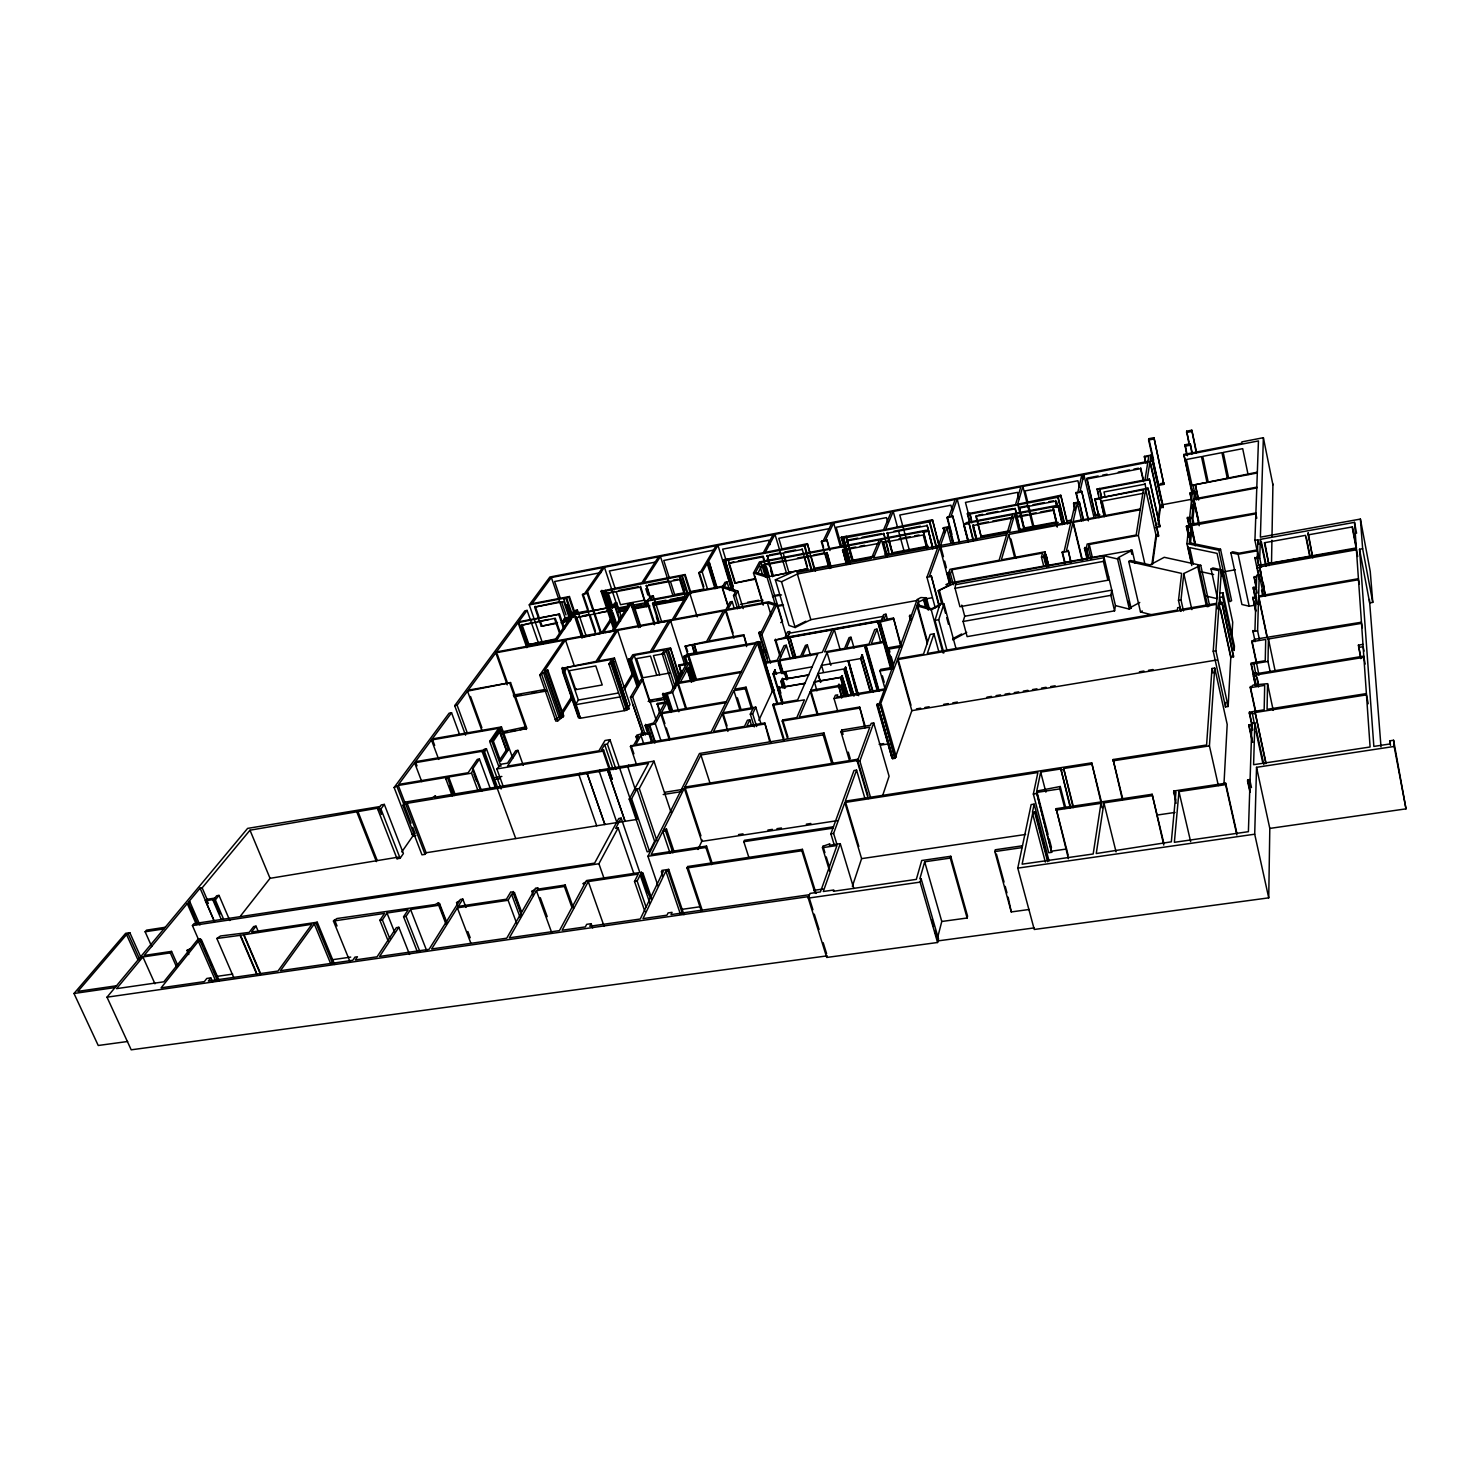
<?xml version="1.0" encoding="UTF-8"?>
<svg xmlns="http://www.w3.org/2000/svg" width="1480" height="1480" viewBox="0 0 1480 1480"><rect width="100%" height="100%" fill="white"/><g stroke="black" fill="none" stroke-linecap="round" stroke-linejoin="round"><path stroke-width="1.5" d="M1049.061 861.064L1034.15 804.14L1031.135 804.602L1017.778 868.131L1034.261 929.477L1268.73 897.861L1269.803 828.412L1256.539 767.325L1394.16 746.457L1393.605 740.259L1389.702 740.851L1389.961 743.959L1373.847 746.42L1359.528 549.246L1362.636 548.692L1360.398 519.073L1260.387 537.166L1263.365 437.71L1241.905 441.873L1241.812 443.26L1183.833 454.471L1191.955 493.08M1271.505 563.658L1271.93 540.219M1272.005 536.37L1272.93 484.034M1255.521 712.12L1250.267 687.682L1253.153 685.018L1267.564 683.668L1267.065 709.346L1366.392 693.584M1270.303 672.383L1267.99 661.43L1268.434 638.971L1361.526 623.357L1362.359 627.724M1268.73 897.861L1254.707 834.202L1256.539 767.325M1176.101 803.307L1173.696 791.023L1225.68 783.216L1225.607 784.64L1178.968 791.634L1174.38 842.305L1248.399 831.686L1251.914 723.313L1254.836 722.851L1253.597 764.698L1370.092 746.993L1354.514 522.348L1260.331 539.368L1259.758 558.274L1261.571 567.025M1265.918 763.736L1255.151 712.528L1366.484 694.86L1368.205 703.721M1267.99 661.43L1251.081 664.206L1255.762 686.073M1259.461 639.712L1257.593 630.832L1258.592 597.051L1358.492 579.735L1359.343 584.138M1267.62 638.824L1258.629 596.015L1259.258 574.795L1256.724 575.258L1254.947 630.166L1252.764 631.646L1257.593 630.832M1265.456 596.366L1259.498 566.951L1356.42 549.783M1251.71 724.331L1249.361 713.434L1255.114 713.545M1253.449 676.323L1253.542 673.215L1256.335 672.752L1256.243 675.861L1253.449 676.323L1255.336 685.148M1258.629 565.286L1257.26 558.719L1257.87 539.812L1254.929 540.33L1257.26 551.541M1250.008 792.318L1247.603 781.348L1247.64 779.904L1250.101 779.535M1255.725 611.554L1252.876 598.031L1256.039 596.459M1255.077 598.049L1253.264 587.412L1256.335 586.857M1254.929 540.33L1258.444 440.929L1183.723 455.359M1252.246 741.517L1248.917 726.125L1248.972 724.812L1251.895 724.368M1249.361 713.434L1249.416 712.158L1264.161 709.808L1264.697 685.351L1250.267 687.682M1251.081 664.206L1251.118 663.04L1265.252 660.709L1265.715 639.434L1251.877 641.746L1256.15 661.875M1251.877 641.746L1254.652 639.286L1361.452 622.229M1257.223 593.036L1254.115 577.477L1256.687 576.034M1257.316 556.998L1254.781 558.404L1257.279 557.96L1258.648 564.509M1217.189 597.18L1211.047 568.949L1218.909 570.67L1213.211 651.219L1225.495 706.904L1228.159 706.478L1230.786 657.675L1233.562 656.14L1221.888 602.379L1219.168 602.86M1224.034 782.902L1227.197 724.46L1214.729 668.054L1211.991 668.498L1206.589 744.995L1113.09 759.536L1122.451 799.94M1231.989 635.475L1232.711 622.173L1221.426 569.837L1212.86 567.95L1211.047 568.949M1225.495 706.904L1225.755 702.371M1233.506 657.212L1221.888 602.379M1222.887 592.703L1234.431 646.057L1234.209 650.497L1222.61 596.958L1222.887 592.703L1219.816 593.24M1218.355 785.547L1209.419 745.883L1214.729 668.054M1228.159 706.478L1215.894 650.774L1221.426 569.837M1256.779 518.222L1255.873 513.837L1191.086 525.77L1189.328 542.753L1220.538 549.246L1231.601 600.677L1229.843 601.657L1218.762 550.209L1186.905 543.567L1188.921 524.623L1191.252 524.198L1194.989 542.235M1191.252 524.198L1255.891 512.968M1193.38 524.716L1191.899 517.963L1194.675 491.138L1192.418 491.563L1189.569 518.389L1191.048 525.141M1198.116 498.464L1195.341 484.7L1257.316 472.971M1190.42 543.53L1191.789 530.173L1195.23 545.824M1188.736 537.277L1189.217 532.818M1191.733 508.676L1192.196 504.31M1257.352 472.175L1190.845 485.551L1195.267 485.348M1183.482 610.962L1181.003 599.918L1183.796 573.519L1200.761 565.304L1209.659 605.838M1188.792 537.462L1186.405 526.621L1188.847 525.326M1189.31 527.139L1187.33 518.13L1189.735 516.853M1191.918 502.257L1189.994 493.451L1192.343 492.211M1163.761 845.062L1152.143 794.26L1056.147 808.672L1068.412 858.733M1191.992 454.027L1190.253 443.741L1184.999 444.759L1186.738 455.045M1196.34 453.232L1191.807 430.18L1186.627 431.198L1189.291 445.554M1180.966 611.388L1178.487 600.362L1181.632 573.408L1128.759 561.457L1140.488 611.943L1151.477 614.718M1158.082 524.53L1160.339 508.232L1163.28 506.771L1152.92 460.447L1150.071 461.002L1150.996 455.1L1144.447 456.377L1145.317 461.501M1158.267 533.855L1155.973 535.076L1151.829 564.805M1152.569 564.343L1156.38 536.851L1158.673 535.63L1147.944 488.123L1094.923 498.964L1098.993 517.723M1155.362 527.824L1159.968 526.177L1149.35 479.058L1147.167 479.483L1149.942 461.889L1152.92 460.447M1162.892 505.032L1159.95 506.493L1158.026 520.238M1163.854 484.367L1153.956 437.692L1148.832 438.69L1148.61 440.041L1158.748 485.329L1163.854 484.367L1153.956 437.692M1158.748 485.329L1158.951 483.941M1151.977 795.685L1103.914 802.9L1096.255 853.535L1171.328 841.824L1175.971 792.096L1173.566 792.448M1055.869 810.115L1100.954 803.344L1093.184 853.979L1022.125 864.172L1032.614 813.593L1034.927 813.26L1035.223 811.817L1032.466 812.224L1034.15 804.14M1158.562 536.463L1147.944 488.123M1159.858 526.991L1149.35 479.058M1144.817 563.602L1138.361 535.464L1145.612 489.344L1147.814 488.918M1145.835 488.4L1145.002 483.405M1101.176 803.14L1091.704 762.848L845.302 801.161L856.568 770.1L853.979 770.525L830.872 833.832L834.221 844.821M961.76 605.135L964.72 616.254L963.092 621.471L967.125 636.622L1114.57 610.851L1115.458 605.598L1103.655 555.777L955.803 582.713L938.191 590.76L941.779 604.043M1114.57 610.851L1110.888 595.33L1111.795 590.15L964.72 616.254M955.803 582.713L955.062 588.3L959.947 606.707L1107.873 580.234L1108.557 576.479M836.94 844.414L833.61 833.425L844.821 802.512L1037.887 772.523L1033.355 794.057L1048.71 852.758L1051.67 852.332L1036.573 792.448L1059.81 788.896L1060.254 786.49L1036.74 791.079L1040.68 772.079L1060.845 768.952L1070.54 806.952M1073.148 807.636L1063.658 768.509L1091.482 764.198M1107.873 580.234L1103.414 561.383L1104.099 557.683L956.284 584.563M1070.336 808.062L1060.845 768.952M1104.21 516.742L1100.139 497.965L1143.411 489.751L1136.178 535.02L1087.171 544.029L1086.154 548.913L1088.3 557.868M1091.019 559.274L1088.429 548.488L1089.262 544.492L1138.361 535.464M1099.899 514.781L1095.441 515.613L1086.986 478.132L1098.178 475.968M1029.266 909.46L1011.266 911.939L1008.139 897.139M1051.67 852.332L1036.573 792.448M1101.508 498.26L1099.585 488.566L1096.995 489.066L1099.085 497.965M1087.189 559.533L1084.507 548.359L1086.524 547.138M1096.995 489.066L1144.984 479.89L1148.758 456.247L1144.336 457.117M1070.762 562.529L1068.245 550.505L1066.433 550.837L1072.945 522.385L1140.211 509.805M1083.397 520.646L1079.29 501.924L1073.648 502.997L1075.091 510.507M1088.411 520.868L1081.714 491.23L1079.993 491.563L1083.86 474.654L1147.795 462.315M1079.105 502.719L1077.366 503.052L1073.13 521.552L1140.34 508.972M1011.266 911.939L994.838 851.574L995.263 849.76L1022.477 845.783M1023.698 528.36L1017.648 504.218L1022.865 486.439L1081.769 475.062L1077.866 491.971L1075.96 493.08L1078.624 504.162M1064.86 563.602L1062.14 552.466L1064.157 551.245L1075.202 503.459L1073.463 503.792M937.784 936.933L941.779 921.485L967.125 918.007L967.569 916.139L950.752 856.273L921.726 860.509L916.324 879.379L833.351 891.293L833.795 889.998L823.287 891.496L840.252 843.655L829.299 845.302L829.818 843.841L822.991 846.246L822.455 847.688L829.633 871.147M1048.543 566.581L1046.008 554.593L1044.196 554.926L1046.397 563.788M1062.252 524.605L1058.108 505.938L1055.721 505.642L966.717 522.533L963.647 524.623L967.661 540.015M1067.006 522.551L1060.772 495.245L1017.648 504.218M1045.953 565.582L1043.752 556.684L1045.786 555.462M1044.196 554.926L1044.973 551.799L1001.35 559.829L1008.805 534.409L1070.725 522.81M1057.22 527.139L1053.316 509.582M1043.696 565.989L1041.476 557.109L1042.494 553.095L951.825 569.782L950.456 573.815L953.379 584.748M1064.268 523.827L1057.83 497.299L1060.586 496.022M1057.405 526.325L1052.946 506.918L1014.725 514.171L1009.323 532.596L1070.928 521.977M822.455 847.688L836.977 845.505L820.438 891.922L809.967 893.421L808.246 898.12L826.746 957.449L937.562 942.501L938.487 938.968L921.115 878.676L919.838 878.861L924.686 861.804L950.271 858.086L950.752 856.273M1028.434 505.605L1019.369 507.344L1024.308 528.785L1021.2 516.39M937.562 942.501L920.135 882.117L921.115 878.676M1020.127 531.894L1016.705 516.52L1027.472 514.485M1020.164 512.265L1019.369 507.344M1020.349 531.08L1015.077 508.158L1016.113 512.284M1009.249 531.598L981.203 536.87L976.153 515.577M852.351 886.354L861.601 858.641L844.821 802.512M882.505 795.981L889.091 776.26L873.7 722.924L871.184 723.332L870.481 725.255L841.75 729.991L841.01 731.916L849.538 760.72M877.862 705.035L892.976 757.705L891.959 757.852L876.845 705.202L877.862 705.035L892.644 758.685L895.086 758.297L880.341 704.628L897.509 659.618L1216.523 604.34L1217.504 608.817M976.578 540.052L973.082 524.79L976.837 539.238M895.418 757.298L911.846 710.659L897.509 659.618M891.959 757.852L877.27 704.073L879.231 703.74L917.193 599.474L920.93 597.532L926.424 597.902L929.44 609.002M910.959 705.146L897.898 658.582L923.52 654.141L930.199 634.476L933.954 633.81L927.331 653.476L1177.433 610.093L1177.673 607.707L1180.226 607.281L1179.967 609.649L1216.597 603.304M946.923 650.146L938.69 619.732L943.981 603.97L941.428 603.248L939.948 604.025L934.99 620.379L943.833 652.957M892.644 758.685L892.976 757.705M973.285 541.255L968.956 522.865L1012.598 514.577L999.13 560.236L949.938 569.301L948.255 574.221L950.586 582.972M971.842 522.847L969.844 513.357L967.346 513.819L969.622 522.533M948.865 572.427L946.793 573.648L948.551 573.315L950.882 582.066M967.346 513.819L1015.539 504.625L1020.793 486.846L957.19 499.13L951.03 516.206L952.676 515.891L959.539 541.939M939.171 607.077L931.253 575.665L929.496 575.979L939.818 547.323L1006.622 534.817M952.583 542.827L948.81 526.677L943.371 527.712L944.24 532.911M959.262 542.735L952.676 515.891M943.445 556.628L940.466 545.51L946.849 527.805L948.532 527.49M870.777 798.22L859.862 761.035L873.7 722.924M895.086 758.297L880.341 704.628M935.231 607.78L926.961 577.274L944.758 528.212L943.075 528.527M897.898 658.582L916.99 605.801L931.253 609.871L940.133 605.246M927.146 640.359L917.378 604.728L918.34 602.082L925.5 598.808L928.534 609.908M953.897 543.752L947.015 517.704L948.958 516.613L955.155 499.519L893.217 511.488L885.614 529.433L932.456 519.758L939.375 545.713M876.845 705.202L877.27 704.073M910.626 620.398L909.442 616.106L911.606 614.811M868.224 798.608L857.29 761.442L869.796 727.161L841.01 731.916M885.447 690.198L879.971 670.976L880.563 669.423L892.477 667.369M893.069 666.759L888.13 649.202L888.685 647.722L900.377 645.668M932.733 548.858L928.349 530.562L926.166 530.229L759.481 561.882L753.487 573.038L763.199 605.135M939.079 546.527L932.456 519.758M883.819 643.097L877.788 621.748L834.295 629.537L824.619 651.903L844.599 648.388L849.095 637.584L850.982 637.251L846.505 648.055L868.982 644.096L874.736 629.518L877.011 629.111L871.295 643.689L883.69 641.506L883.301 642.524L866.17 645.539L865.412 647.482L877.844 690.975M936.322 547.785L929.366 521.811L932.141 520.553M864.912 727.864L859.621 707.033L799.219 717.171L810.3 691.419L838.901 686.516L841.399 695.063M900.876 646.834L893.476 618.048L883.801 619.787L885.984 614.2L883.634 614.626L881.581 620.693L856.902 625.115M927.368 548.507L923.354 531.505L881.359 539.479L873.477 558.071L938.338 545.898M814.87 892.699L801.864 850.76L802.419 849.335L687.663 866.522L686.998 867.965L701.446 911.273M932.197 546.065L927.035 524.919M881.581 620.693L883.264 616.383L789.413 633.218L787.36 637.547L789.876 631.461L787.582 631.868L784.918 637.473L775.058 640.137L779.701 655.492M893.014 669.127L879.749 622.118L893.106 619.01M890.683 668.646L877.788 621.748M873.219 691.863L862.063 654.789L860.639 658.378L870.092 691.252M877.381 691.049L864.93 647.555L865.707 645.613L827.061 652.403L810.763 690.327L817.737 713.693M870.499 691.401L861.027 658.508L862.544 654.697M831.76 763.588L823.176 734.857L823.935 732.933L699.485 753.487L647.926 856.291L658.063 886.039M843.415 695.526L840.918 686.979L841.713 685.037L838.402 685.591L839.03 684.074L837.921 685.684L810.763 690.327M888.093 537.332L887.316 532.504L892.551 553.502L889.202 541.384M837.828 711.473L834.017 698.542L835.349 695.249L837.736 694.841L836.848 697.043L884.633 688.922M841.676 698.079L838.901 686.516M845.913 696.507L840.733 678.784L841.99 675.676L848.299 695.489M851.204 694.62L844.155 670.385L845.413 667.295L854.201 695.785M857.068 694.934L848.059 660.783L857.586 693.584M846.394 696.433L841.213 678.691L842.49 675.583M851.685 694.527L844.636 670.311L845.894 667.202M857.549 694.841L848.54 660.691L858.696 695.693M887.02 556.832L883.061 542.568L887.871 540.922M888.943 554.168L883.69 533.188L885.373 539.238M748.658 856.809L743.811 841.695L744.403 840.307L833.462 826.746M787.49 738.354L782.199 721.075L782.698 719.946L796.813 717.578L804.454 699.855L772.875 705.239L783.956 741.369M874.532 556.869L852.351 561.031L847.004 540.182L857.808 538.128M783.049 673.678L779.165 660.838L764.624 663.391L765.105 662.393L777.148 660.265L784.067 645.65L786.287 645.262L779.405 659.877L800.606 656.14L805.509 645.317L807.377 644.984L802.493 655.807L822.344 652.31L832.075 629.925L789.95 637.473L795.519 658.045M769.6 741.388L764.753 722.962L746.901 725.959L749.787 719.835L747.437 720.224L744.533 726.347L713.49 731.564L722.351 713.823L752.932 708.624L750.305 714.155L754.282 726.921M772.875 705.239L773.374 704.129L797.627 700.003L817.774 654.049L779.627 660.765L778.702 662.707L781.958 673.418M782.976 703.148L778.388 686.646L777.703 688.126L782.384 703.462M783.29 687.812L781.311 681.263L782.643 678.395L780.83 681.355L782.809 687.885M787.009 679.672L785.029 673.16L785.732 671.643L787.712 678.136M711.547 864.635L705.904 847.466L706.552 846.079L651.2 854.496L684.278 788.304L857.66 760.443L867.928 795.408M846.412 564.435L842.749 549.469L846.782 563.621M847.781 544.991L847.004 540.182M848.318 563.529L841.399 537.166L883.579 529.822L891.219 511.877L833.647 522.995L825.359 540.219L826.95 539.923L830.003 550.541M786.528 679.745L784.567 673.252L785.27 671.716L787.231 678.21M758.87 720.298L772.301 691.364L757.557 643.264L759.795 641.987L758.038 642.283L777.037 703.962M774.484 690.068L772.301 691.364M697.968 849.502L702.352 840.104M850.352 563.899L843.434 537.499L841.029 537.943M756.632 726.532L752.654 713.767L755.78 707.126L722.888 712.731L727.068 725.922M782.254 704.091L773.023 673.863L774.836 670.033L776.612 674.251M781.496 673.511L778.24 662.799L779.165 660.838M775.298 669.959L773.596 673.548L782.162 701.631M830.854 568.043L826.987 552.447L831.242 567.21M793.336 658.434L787.749 637.862L775.058 640.137M682.576 913.993L667.98 870.813L668.683 869.371L661.837 870.407L662.615 876.141M829.022 549.21L826.95 539.923M667.98 870.813L665.87 871.128L642.986 918.618L667.018 915.177L668.054 912.92L672.068 912.346L671.014 914.603L809.486 894.716M767.88 576.885L807.969 568.635L772.726 575.979L767.213 555.389L768.527 559.773M828.726 567.192L821.363 541.699L823.343 540.607L831.686 523.384L774.984 534.336L765.252 552.429L807.377 543.659L809.856 552.133M751.359 708.254L745.291 688.737L746.049 687.183L734.654 689.162L757.557 643.264M797.461 571.391L796.962 572.409L871.387 558.46L879.305 539.867L761.035 562.308L755.633 572.39L768.897 576.349L782.513 621.692L780.682 622.599M650.386 898.305L642.265 874.662L642.986 873.219L640.896 873.533L647.537 892.865M722.888 712.731L733.895 690.698L745.291 688.737M758.038 642.283L756.243 641.913L711.159 731.952L635.808 744.607L640.951 735.43L649.591 732.952L644.448 733.821L644.947 732.933L636.863 735.098L635.975 736.688L637.38 740.888M770.562 663.114L761.867 634.624L776.908 604.488L768.657 601.787L727.92 609.279L732.156 601.528L730.102 601.898L725.866 609.668L674.38 619.158L689.736 593.147L722.314 587.042L728.364 606.56M814.407 569.893L807.377 543.659M672.882 852.776L665.556 830.965L666.5 829.077L663.669 829.522M811.632 571.151L804.195 545.713L806.989 544.455M646.038 906.944L637.14 881.062L640.174 874.976L642.265 874.662M640.896 873.533L641.524 872.275L586.469 880.545L559.459 930.624L509.361 937.821L536.389 890.664L564.398 886.465L565.193 885.04L537.203 889.24L538.035 887.815L535.501 888.185L506.734 938.191L431.624 948.976L457.357 907.832L508.102 900.266L511.599 894.383L514.448 892.644L510.766 891.904L506.438 899.211L458.245 906.389L462.815 899.1L465.978 907.425M700.947 835.867L684.889 787.064L700.91 755.022L823.176 734.857M767.732 661.301L758.759 632.904L761.423 631.572M644.929 911.625L634.513 881.451L638.195 874.107L588.282 881.581L562.123 930.236L585.34 926.905L586.691 924.334L591.149 923.687L592.648 927.923M402.93 805.379L407.148 803.326L648.462 763.384L629.204 799.108L647.149 851.796L649.535 851.426L654.623 841.288L636.899 788.896L639.286 788.526L653.975 761.146L434.473 797.258L435.509 795.759L432.493 797.572L405.317 802.068L402.93 805.379L421.967 854.83L425.056 854.349L426.129 852.758L637.177 819.384L609.945 739.649L604.987 740.5L598.919 750.785L507.529 766.122L517.908 750.36L523.273 765.345M807.562 569.43L802.141 548.729M746.605 646.612L743.737 634.754L708.754 641.062L725.404 610.555L767.325 602.841L774.614 605.246L759.702 635.013L761.867 634.624M591.149 923.687L589.817 926.258L640.266 919.006L663.244 871.516L661.153 871.831M766.196 575.739L763.495 564.472L767.251 576.996M757.723 573.5L761.885 565.693M604.081 878.491L598.901 863.746L618.122 827.949L615.662 828.338L621.156 818.126L618.732 818.514L594.609 863.118L194.01 923.631L192.437 925.574L198.672 939.893M649.535 851.426L631.609 798.738L636.899 788.896M616.883 822.584L599.289 771.505M739.63 608.41L735.579 595.238L737.817 591.112L724.331 586.672L726.995 581.899L724.996 582.288L722.111 587.394L728.16 606.911M737.595 608.779L733.525 595.607L735.597 591.834L722.111 587.394M680.393 682.169L688.607 667.258L693.195 681.522M755.17 579.272L734.82 583.083L755.596 578.458M661.098 741.166L655.326 723.683L660.765 713.823L725.811 702.686M664.927 723.609L661.375 712.75L667.48 701.705L657.361 703.462L659.599 713.12M678.839 711.751L672.586 692.492L677.507 683.594L740.943 672.475M681.299 674.658L679.024 664.909L688.811 663.17L678.062 682.558L741.462 671.457M627.687 767.01L628.723 765.123M678.118 676.508L681.41 670.588M596.699 825.766L578.957 774.854M654.863 743.015L649.073 725.533L655.326 723.683M672.087 711.418L666.5 694.305L672.586 692.492M695.285 680.449L688.034 655.696L755.374 643.652M696.599 653.938L694.268 644.54L743.256 635.716M651.885 741.221L647.297 725.052L645.021 725.441L647.926 734.154M669.182 709.641L664.742 693.861L662.541 694.231L665.334 702.778M687.553 663.391L685.462 656.843L686.868 654.327L755.855 642.69M694.471 654.327L692.14 644.91L685.111 646.187L687.885 654.808M619.62 768.342L620.675 766.455M645.021 725.441L653.66 722.98L664.668 703.148L656.769 704.517M662.541 694.231L670.94 691.845L686.091 664.538L678.469 665.889M685.851 662.985L683.76 656.454L686.443 655.104M685.111 646.187L706.626 641.451L723.332 610.944L670.57 620.657L652.421 651.219L670.459 647.981L680.19 678.099M636.123 763.44L630.424 746.53L633.829 744.94L638.712 736.226L635.975 736.688M734.82 583.083L728.771 563.418L733.765 561.752M731.582 589.04L723.258 559.736L763.292 552.798L773.041 534.706L717.966 545.343L707.718 562.696L715.562 587.949M734.135 591.63L725.126 560.087L722.795 560.532M533.374 895.567L531.82 891.349L534.668 889.61M679.653 679.061L670.459 647.981M599.16 771.709L600.251 769.822M675.509 687.923L664.298 653.402L666 650.479L669.922 648.924M673.4 688.274L662.189 653.772L664.446 649.905L634.236 655.344L631.461 659.913L629.37 660.284L637.899 686.035M618.344 693.029L578.384 700.04L575.442 704.721L580.123 718.299L626.651 710.252L629.981 704.554L614.441 658.082L598.087 661.024L617.641 630.388L668.516 621.027L650.331 651.607L632.719 654.771L629.37 660.284M608.706 767.972L602.952 751.137L603.618 750.009L601.195 750.397L604.654 744.514L607.374 744.052L609.945 739.649M613.738 661.56L611.481 662.818L627.113 709.457L628.76 709.179L613.738 661.56L612.073 661.856M645.373 734.968L632.645 696.803L642.801 679.487L640.655 679.875L630.462 697.191L643.19 735.32M716.653 588.485L709.272 562.4L707.718 562.696M707.514 588.985L702.205 572.02L707.237 563.51L708.791 563.214M703.999 589.651L698.69 572.705L700.743 571.576L716.061 545.713L660.45 556.462L643.782 582.417L685.148 574.554L691.16 593.554M578.828 775.058L579.957 773.171M713.323 550.116L663.762 560.495L669.201 577.515M624.394 689.569L632.682 675.712L617.641 630.388M623.82 687.849L632.108 674.01M684.851 593.98L679.487 577.071L685.148 574.554M679.487 577.071L679.986 576.257L602.749 591.63L615.218 629.185M637.418 687.701L628.168 659.821L630.424 658.563M515.725 838.513L497.28 788.452M580.123 718.299L579.957 715.857L577.922 716.209M624.579 710.622L608.909 663.965L611.777 659.396L567.192 667.443L564.62 671.31L562.567 671.68L578.514 717.93L580.567 717.578M608.909 663.965L611 663.577L614.441 658.082M640.618 586.302L646.427 606.634L640.082 587.135L607.466 593.313L612.48 608.391M661.523 621.378L653.235 595.774L650.793 599.696L722.795 586.191M458.153 906.778L456.562 902.615L459.447 900.895M654.345 624.764L646.705 601.213L651.274 596.126L653.235 595.774M577.163 712.768L577.792 711.788M650.127 599.048L646.446 585.211L650.645 598.216M507.215 684.851L495.8 652.828L563.491 640.359L539.756 675.12L555.851 721.167L557.868 720.816L563.806 716.043L547.822 670.088L544.566 670.68L565.471 639.989L615.625 630.758L596.033 661.394L561.864 668.387L577.755 714.507M561.752 714.748L572.501 697.968M646.705 601.213L687.738 593.517L672.346 619.528L614.274 630.221L630.98 604.154L633.088 603.008L640.785 626.484M563.196 714.322L555.24 719.447M446.072 922.151L438.579 902.726L437.673 904.151L439.653 903.855L446.849 922.54M575.739 689.643L602.231 684.962L595.793 665.926L569.226 670.699L575.739 689.643L576.349 688.681M561.16 713.027L571.909 696.266M417.453 952.01L403.578 916.749L406.038 916.379L410.571 909.497L438.728 905.279L439.653 903.855M601.601 632.922L610.352 619.491M603.377 632.626L612.128 619.158M621.526 617.493L616.624 602.656L614.052 606.578L615.606 606.301L620.527 621.193M633.088 603.008L628.001 603.97L627.446 604.821L629.019 604.524L612.258 630.591L556.036 640.951L574.055 614.829L615.606 606.301M403.578 916.749L408.129 909.867L387.002 913.03L382.358 919.894L379.897 920.264L388.13 940.929M409.553 954.433L398.842 927.294L379.601 956.45L429.052 949.346L460.336 899.47L462.815 899.1M562.567 671.68L564.639 668.572L561.864 668.387M526.27 726.773L503.441 731.601M501.849 733.692L526.88 728.493L510.545 682.576L468.217 690.18L518.074 622.636L559.514 614.126L564.546 628.834M508.325 749.842L500.684 761.331L493.377 741.221L501.128 729.899L508.325 749.842L506.216 750.212L499.815 759.777M503.163 786.213L496.855 768.934L501.239 764.198L507.529 763.144L515.706 750.73L517.908 750.36M600.936 633.329L582.639 637.455L575.369 616.087M607.466 593.313L614.533 591.26M539.756 675.12L547.822 670.088M379.897 920.264L384.56 913.382L333.444 921.041L349.872 961.371M602.749 591.63L603.304 590.816L614.959 625.929M614.145 630.721L601.028 591.241L641.857 582.769L658.582 556.832L604.432 567.284L586.413 593.313L587.93 593.018L601.12 632.385M479.724 788.322L472.601 769.008L479.446 759.037L490.398 788.859M495.523 788.063L482.351 752.025L484.497 751.655L486.457 748.825L501.128 789.025M491.249 741.591L501.461 726.921L512.746 758.204M481.721 791.319L473.23 768.916L471.528 773.171L448.662 777L445.757 778.702L452.196 795.851M482.351 752.025L484.293 749.176L486.457 748.825M498.852 766.64L489.658 741.388L498.63 728.327L506.918 751.285M595.663 634.125L582.436 594.775L587.93 593.018M585.913 635.309L577.366 610.019L574.647 613.978L612.091 606.948L614.681 603.008L616.624 602.656M582.436 594.775L584.526 593.665L602.582 567.635L551.374 577.533L532.097 603.637L569.43 596.533L574.591 611.795M400.118 858.271L403.411 853.516L384.319 804.399L381.248 804.898L377.844 809.505L397.047 858.752L400.118 858.271L380.915 809.005L384.319 804.399M563.14 623.006L565.638 619.399L570.077 618.585M397.047 858.752L398.157 857.16L270.045 878.325L240.482 916.046M401.802 851.907L413.605 834.961M561.364 623.228L565.12 617.845L569.541 617.012M445.757 778.702L446.72 777.333L398.286 785.455L394.124 787.508L412.846 836.071L415.861 835.59M556.942 639.434L528.082 644.744L521.293 625.337L555.278 618.233L560.476 633.403M465.553 735.19L454.693 705.646L457.117 705.22L467.514 691.141L510.545 682.576M561.938 621.674L570.855 620.009L563.732 599.048L569.43 596.533M563.732 599.048L564.324 598.216L529.266 604.876L542.79 643.874M528.082 644.744L557.534 638.565M559.847 601.62L534.65 607.115L541.273 626.262L557.479 622.507M333.444 921.041L336.94 918.525L435.213 904.521L438.579 902.726M398.842 927.294L396.363 927.646L377.067 956.802L355.293 959.928L357.439 956.764L354.941 957.116L352.795 960.298L280.423 970.695L314.315 923.909L317.257 922.207L334.628 964.479M521.293 625.337L533.041 622.396M482.943 751.155L414.622 762.811L398.675 784.4L468.106 772.745L477.282 759.407L479.446 759.037M417.009 765.9L415.418 761.701L431.457 739.982L498.63 728.327M434.676 745.402L432.234 738.927L451.567 712.75L459.392 733.969M538.313 642.635L527.102 610.408L518.703 621.785L559.514 614.126M394.124 787.508L449.125 713.175L451.567 712.75M454.693 705.646L524.863 610.833L527.102 610.408M529.266 604.876L549.876 577.015L1147.944 461.409M199.911 924.945L189.921 901.968L188.422 902.19L200.078 888.167L202.149 887.852L249.99 830.206L378.973 807.969L381.47 814.389M258.667 932.418L256.022 926.166L251.489 932.049L317.257 922.207M212.584 981.98L210.789 977.873L208.347 981.036L277.981 971.047L311.929 924.26L240.112 935.341L257.076 975.024M240.112 935.341L216.857 938.487L233.933 978.003M216.857 938.487L220.465 935.989L249.158 932.4L253.691 926.517L256.022 926.166M210.789 977.873L206.793 978.447L204.351 981.61L161.117 987.826L198.376 941.262L201.335 939.56L219.392 981.018M202.853 945.239L200.151 939.042L199.504 939.837L201.335 939.56M188.792 954.563L186.961 950.401L190.476 948.569M221.149 919.191L213.009 900.284L215.34 899.914L219.022 895.382L229.807 920.542M200.151 939.042L197.839 939.375L163.836 981.814L116.569 988.64L142.912 956.95L170.348 952.88L171.551 951.381L177.988 965.885M213.009 900.284L216.709 895.733L219.022 895.382M214.471 921.726L205.424 900.746L206.553 899.378L214.785 898.101M171.551 951.381L144.152 955.451L187.276 903.577L189.921 901.968M827.283 955.839L131.202 1049.82L107.004 997.187L247.604 828.393L380.046 806.526M151.719 946.553L145.133 931.771L146.52 930.143L165.224 927.276M116.513 985.773L77.922 991.36L126.558 934.601L129.815 932.678L141.155 957.911M127.65 1041.495L98.235 1045.491L74 993.487L125.652 933.325L129.815 932.678M1140.488 611.943L1142.264 610.962M1139.767 602.452L1129.869 607.855L1131.109 608.151L1119.361 557.979L1118.121 557.701L1132.145 550.245L1135.16 563.307M1255.558 605.098L1249.157 606.19L1241.905 604.488L1230.861 552.743L1232.637 551.781L1239.223 553.15L1257.538 549.857M1115.458 605.598L1129.351 609.113L1131.109 608.151M1218.762 550.209L1220.538 549.246M1128.759 561.457L1130.535 560.513L1150.071 564.898L1164.242 557.294L1200.761 565.304M1103.655 555.777L1117.567 558.941L1119.361 557.979M953.028 638.546L961.63 633.976M952.676 639.86L966.717 632.404M940.503 604.173L931.641 608.779L917.378 604.728M938.191 590.76L948.643 585.359L945.924 584.637L948.828 583.139L1132.145 550.245M927.997 609.76L924.963 598.66L926.424 597.902M795.796 626.28L805.897 621.212M792.041 572.409L775.335 579.846L788.988 625.429L795.167 627.538L810.837 619.676L918.729 600.177M775.335 579.846L781.514 581.751L797.369 574L937.691 547.711M753.487 573.038L767.047 577.255L768.897 576.349M1148.61 440.041L1153.753 439.024M1186.461 432.53L1191.659 431.513M1184.814 446.239L1190.086 445.221M1102.656 475.117L1107.114 474.248M1118.307 472.102L1129.499 469.937M1133.976 469.086L1138.453 468.217M601.028 572.575L554.612 581.51L560.31 598.216M656.362 561.919L609.371 570.966L614.94 587.837M828.615 528.749L778.795 538.332L782.014 549.191M821.363 541.699L826.58 540.718M947.015 517.704L952.398 516.687M1075.96 493.08L1081.529 492.026M724.663 560.883L804.195 545.713M843.082 538.295L929.366 521.811M969.585 514.134L1057.83 497.299M1099.418 489.344L1149.22 479.835M738.298 560.883L763.218 556.147L764.549 560.532M769.397 554.963L780.312 552.891M784.678 552.059L795.593 549.968M862.119 537.296L881.543 533.596M893.938 531.246L920.43 526.196M978.317 515.151L982.646 514.337M986.957 513.505L997.779 511.451M1002.108 510.618L1012.912 508.565M1032.966 504.754L1044.307 502.59M1048.839 501.72L1053.371 500.851M728.771 563.418L762.792 556.942L768.731 576.719M766.788 556.184L801.735 549.524M846.653 540.977L883.357 533.984M886.964 533.299L926.739 525.715M1014.836 508.935L975.894 516.354L981.203 536.87M1019.128 508.121L1055.444 501.221L1056.961 507.437M1144.873 484.182L1103.987 491.971L1104.968 496.151M1160.653 483.609L1164.039 482.961M601.028 591.241L603.304 590.816M698.69 572.705L702.205 572.02M923.058 532.319L928.053 531.376M963.647 524.623L968.697 523.661M1052.743 507.733L1057.904 506.752M1094.737 499.759L1099.973 498.76M618.88 590.428L638.435 586.727M648.684 584.785L668.942 580.937M673.437 580.086L677.951 579.235M534.65 607.115L563.732 601.601L570.281 620.841M645.909 586.024L679.69 579.624L685.924 599.271L654.419 605.135M765.752 564.047L786.158 560.18M797.498 558.034L808.838 555.888M813.371 555.037L824.712 552.873M844.913 549.062L855.81 546.99M860.158 546.157L864.524 545.343M899.008 538.812L910.145 536.704M914.603 535.852L919.062 535.02M977.448 523.957L988.363 521.885M992.729 521.053L1012.376 517.334M1031.782 513.671L1036.092 512.838M1040.403 512.024L1051.17 509.99M763.051 565.286L826.599 553.261M842.379 550.283L879.416 543.271M883.061 542.568L923.206 534.983L927.072 549.321M972.804 525.585L1012.135 518.148M1016.464 517.316L1053.112 510.378M1143.43 493.284L1102.138 501.11L1105.616 515.891M1189.994 493.451L1192.251 493.025M577.366 610.019L575.442 610.389L554.075 641.303L496.466 651.922M574.869 611.24L572.741 612.369L574.277 612.091M852.702 560.236L874.218 556.184M884.985 554.168L889.277 553.354M892.884 552.688L928.09 546.083M981.462 536.056L1009.471 530.802M1024.53 527.971L1056.165 522.033M1094.664 514.874L1099.196 514.023M576.996 612.868L588.004 610.796M644.984 600.103L620.49 604.71L616.327 592.055M683.501 592.888L674.64 594.553L670.57 581.77M690.161 591.63L703.462 589.151M813.871 568.431L829.651 565.471M885.614 554.797L927.793 546.879M1019.72 529.637L1058.237 522.422M1066.877 520.979L1071.261 520.146M940.466 545.51L1007.159 533.004M537.481 621.563L548.599 619.473M1161.874 504.846L1191.326 499.334M1193.861 498.945L1256.816 487.142M1256.779 487.974L1193.786 499.759L1199.096 524.16M617.863 607.966L629.074 605.857M633.57 605.024L647.019 602.508M564.139 618.844L568.69 617.993M620.841 608.243L625.374 607.392M636.715 605.265L641.265 604.413M1160.468 507.288L1163.28 506.771M583.231 615.699L587.671 614.866M598.79 612.794L612.128 610.297L575.961 617.808L576.553 616.938L583.212 636.604M665.963 600.232L653.032 602.638L659.47 622.562M670.274 599.418L683.187 596.995M578.921 616.92L589.984 614.848M627.354 607.873L618.381 609.538L604.432 567.284M631.849 607.022L645.298 604.524M674.085 599.141L685.129 597.069M686.998 597.051L652.495 603.489L658.304 621.434M618.77 611.055L627.446 609.446M633.94 608.225L646.945 605.801M654.993 604.303L686.424 598.438M541.273 626.262L556.905 623.339M561.364 622.507L568.061 621.267M618.233 611.888L627.409 610.186M633.422 609.057L649.905 605.986M733.525 595.607L735.579 595.238M1187.33 518.13L1189.642 517.704L1190.642 522.199M1189.569 518.389L1191.899 517.963M772.893 595.774L779.664 594.516M772.486 596.607L781.514 594.942M747.622 602.304L758.74 600.251M1157.804 526.584L1159.968 526.177M740.444 604.395L763.014 600.214M605.376 632.515L614.237 630.887M661.615 622.155L672.364 620.176M1186.405 526.621L1188.755 526.196M926.961 577.274L930.92 576.553M1062.14 552.466L1068.061 551.374M1084.507 548.359L1086.339 548.026L1088.485 556.98M777.426 605.579L781.976 604.746M948.255 574.221L950.456 573.815M1041.476 557.109L1043.752 556.684M1086.154 548.913L1088.429 548.488M776.704 606.467L783.494 605.227M955.062 588.3L1103.414 561.383M925.463 598.956L932.215 597.735M758.759 632.904L760.961 632.515M691.715 645.668L693.843 645.298M1308.191 534.872L1308.154 532.671L1312.76 557.886L1308.191 534.872L1352.165 526.954L1357.697 556.499M628.168 659.821L629.832 659.525L638.361 685.259M662.189 653.772L664.298 653.402M664.168 653.642L653.438 655.566L659.729 674.788M1230.861 552.743L1238.149 554.279L1257.519 550.801L1258.87 557.312M787.212 637.066L881.451 620.212M789.599 637.14L852.424 625.91M683.76 656.454L685.906 656.066M909.442 616.106L911.255 615.773M685.462 656.843L687.608 656.473M787.379 638.639L789.58 638.232M877.492 622.525L879.749 622.118M1257.26 558.719L1259.758 558.274M513.264 695.138L544.659 689.551M761.109 651.089L765.493 650.312M934.99 620.379L938.69 619.732M516.649 695.489L521.053 694.693M532.079 692.751L536.482 691.956M540.885 691.179L545.288 690.402M513.856 696.803L547.489 690.827M761.645 652.828L766.029 652.051M1268.194 563.547L1356.457 547.896L1352.424 526.862M1224.201 571.743L1235.282 569.763M1356.364 548.821L1257.038 565.656L1256.946 568.191L1259.48 567.728M670.422 672.901L642.875 677.766L636.548 658.6L650.497 656.084L656.787 675.305M963.092 621.471L1110.888 595.33M1254.115 577.477L1256.668 577.034M888.13 649.202L899.822 647.167M575.442 704.721L619.99 696.932M1178.487 600.362L1181.003 599.918M630.462 697.191L632.645 696.803M1253.19 589.096L1256.298 588.559M773.023 673.863L812.168 666.832M821.474 665.408L861.027 658.508M1222.61 596.958L1219.539 597.495L1220.982 604.192M664.279 694.693L666.5 694.305M649.073 700.28L664.076 697.672M432.234 738.927L501.461 726.921M648.148 701.409L652.514 700.651M656.88 699.892L661.245 699.134M632.848 704.406L642.672 732.655L641.34 732.877L641.95 731.749M1258.629 596.015L1358.437 578.699M664.649 699.43L649.646 702.038L634.236 655.344M808.635 674.88L782.143 679.468L784.788 688.182M808.543 675.084L782.032 679.69L784.678 688.404M1221.833 603.415L1219.095 603.896L1230.786 657.675M1252.876 598.031L1256.002 597.495L1257.427 604.265M628.186 707.422L623.987 708.865M499.019 730.251L501.128 729.899M627.687 708.476L629.333 708.18M502.534 732.693L506.955 731.934M511.377 731.157L515.817 730.399M520.238 729.64L524.66 728.882M778.295 687.812L804.99 683.224M777.703 688.126L804.898 683.446M814.315 682.04L841.288 677.396L845.82 692.899M879.971 670.976L891.904 668.923M489.658 741.388L491.804 741.018L500.98 766.288M661.375 712.75L726.347 701.594M838.549 687.386L840.918 686.979M415.418 761.701L483.701 750.064M646.797 725.922L649.073 725.533M1360.398 519.073L1370.239 571.428L1372.774 602.379L1369.685 602.915L1359.528 549.246M834.017 698.542L884.226 690.032M750.305 714.155L752.654 713.767M496.855 768.934L602.952 751.137M630.424 746.53L764.235 724.09M782.199 721.075L859.196 708.162M877.51 705.997L879.99 705.572M1213.211 651.219L1215.894 650.774M495.171 777.574L501.849 776.463M916.435 708.883L920.671 708.18M924.926 707.477L929.163 706.755M943.704 704.351L948.255 703.592M952.806 702.834L957.357 702.075M986.938 697.154L991.489 696.396M996.04 695.637L1000.591 694.879M1005.142 694.12L1009.693 693.38M1014.244 692.621L1018.795 691.863M1023.346 691.105L1027.897 690.346M1032.448 689.587L1036.999 688.829M1041.55 688.071L1046.101 687.312M1050.652 686.554L1055.203 685.795M1139.397 671.791L1143.947 671.051M1148.498 670.292L1153.05 669.534M1233.562 656.14L1230.861 656.584L1220.63 609.575M495.837 779.368L500.277 778.628M911.846 710.659L1216.856 659.988M1360.731 658.582L1358.437 645.114L1362.987 644.374M1358.585 647.445L1363.136 646.705L1364.005 651.145M377.844 809.505L380.915 809.005M1256.317 673.715L1363.802 656.121M879.139 744.311L883.653 743.589M880.952 745.106L887.741 743.996M684.889 787.064L858.123 759.185M664.816 792.281L682.835 789.377M857.29 761.442L859.862 761.035M629.204 799.108L631.609 798.738M412.143 834.258L415.159 833.777L412.698 827.394M663.207 794.538L681.207 791.652M1248.917 726.125L1251.84 725.663L1252.802 730.066M1112.886 760.868L1209.419 745.883M665.556 830.965L662.744 831.409L670.07 853.202M1060.642 770.026L1063.454 769.6M738.52 834.572L743.034 833.869M767.898 830.058L772.43 829.374M776.945 828.671L781.459 827.986M806.323 824.175L810.855 823.472M837.514 820.623L701.742 841.399L684.278 788.304M1033.355 794.057L1036.333 793.595M145.133 931.771L163.855 928.922M205.424 900.746L213.638 899.507L219.947 914.215M192.437 925.574L598.901 863.746M647.926 856.291L705.904 847.466M743.811 841.695L832.963 828.134M830.872 833.832L833.61 833.425M1247.603 781.348L1250.045 780.977L1251.488 787.563M585.71 881.969L582.88 883.708L584.933 883.394M686.998 867.965L801.864 850.76M456.562 902.615L458.541 902.319M531.82 891.349L533.855 891.053M634.513 881.451L637.14 881.062M186.961 950.401L189.292 950.067M861.601 858.641L1025.585 834.461M1156.823 815.11L1175.027 812.428M994.838 851.574L1022.088 847.615M1051.892 851.13L1066.525 849.002M74 993.487L115.015 987.567M216.968 976.375L232.712 974.099M332.408 959.725L350.704 957.098M682.225 909.312L699.91 906.778M813.945 890.331L823.01 889.036M1269.803 828.412L1406 808.857L1393.605 740.259M107.004 997.187L808.82 896.566M808.246 898.12L920.135 882.117M1017.778 868.131L1254.707 834.202M937.229 939.134L938.487 938.968M937.876 940.91L1034.131 927.904M1201.02 571.687L1213.637 574.499M601.583 590.428L605.043 591.205L616.161 625.004M1206.57 596.181L1217.152 598.66M142.912 956.95L154.956 983.793M128.409 934.324L139.768 959.577M126.558 934.601L137.917 959.854M170.348 952.88L176.768 967.402M191.142 908.461L193.88 914.733M188.774 903.337L197.876 924.241M187.276 903.577L196.378 924.482M204.666 949.383L207.367 955.599M209.179 959.743L211.881 965.959M213.675 970.085L217.301 978.373M200.207 940.984L217.394 980.389M198.376 941.262L215.562 980.648M202.149 887.852L207.496 900.284M206.553 899.378L208.365 903.559M200.078 888.167L213.49 919.265M215.34 899.914L223.462 918.84M241.296 937.062L256.466 972.564M243.886 934.454L260.832 974.155M243.608 934.824L260.554 974.524M249.99 830.206L270.045 878.325M316.221 923.613L332.76 963.813M314.315 923.909L330.854 964.091M334.443 919.616L337.033 925.981M382.358 919.894L389.758 938.505M387.002 913.03L394.642 932.308M357.901 811.447L377.215 860.454M357.05 812.557L376.401 861.601M406.038 916.379L419.894 951.659M410.571 909.497L426.573 950.364M398.286 785.455L404.836 802.456M406.038 804.861L425.056 854.349M397.158 786.99L411.07 823.139M438.728 905.279L445.943 923.983M407.148 803.326L426.129 852.758M467.828 931.475L470.214 937.765M457.357 907.832L470.936 943.408M414.622 762.811L421.763 781.644M448.662 777L455.063 794.149M447.7 778.369L454.12 795.537M449.92 785.899L452.344 792.337M431.457 739.982L438.746 759.425M508.102 900.266L516.724 923.483M471.528 773.171L477.892 790.394M514.448 892.644L521.441 911.569M513.283 891.515L521.034 912.531M513.615 894.068L521.385 915.121M511.599 894.383L520.165 917.526M457.117 705.22L467.199 732.655M474.007 774.373L476.394 780.811M484.497 751.655L497.668 787.712M483.72 753.265L495.338 785.048M470.511 696.451L481.907 727.772M467.514 691.141L481.98 730.861M540.293 897.676L547.212 916.675M536.389 890.664L551.818 932.918M499.722 732.249L506.216 750.212M565.193 885.04L573.574 908.369M564.398 886.465L572.02 907.702M497.224 654.049L507.104 681.799M588.282 881.581L604.118 926.295M509.879 683.538L526.214 729.492M543.401 672.383L559.422 718.374M541.791 674.751L557.868 720.816M521.922 624.468L528.712 643.893M519.443 623.876L527.472 646.816M518.074 622.636L526.843 647.685M547.174 671.032L563.177 717.023M545.547 671.328L561.549 717.301M545.029 672.105L561.049 718.096M562.493 667.443L564.676 673.77M571.243 692.788L574.869 703.333M535.26 606.282L538.942 616.92M540.404 621.174L541.884 625.429M642.986 873.219L651.829 899.008M554.667 619.084L559.884 634.273M641.524 872.275L649.627 895.881M621.156 818.126L639.471 871.461M640.174 874.976L649.776 902.911M567.192 667.443L578.384 700.04M564.62 671.31L579.291 713.878M618.122 827.949L633.662 873.034M551.374 577.533L565.638 619.399M607.374 744.052L615.957 769.193M604.654 744.514L613.238 769.637M558.922 614.977L563.232 627.576M603.618 750.009L610.093 768.934M565.471 639.989L574.351 665.926M612.147 779.109L608.502 768.453L612.035 779.312M574.055 614.829L581.936 638.084M566.581 597.791L573.241 617.419M566.008 598.605L571.928 616.068M566.544 604.765L570.244 615.662M561.734 602.397L566.008 614.922M668.683 869.371L683.963 914.677M639.286 788.526L656.99 840.918M665.87 871.128L680.467 914.288M627.798 766.788L635.641 790.542M568.838 597.365L574.018 612.627M583.009 593.961L588.152 609.26M590.354 615.81L595.496 631.109M631.072 745.402L633.903 753.838M687.663 866.522L702.094 909.812M640.951 735.43L643.745 743.83M613.146 662.522L628.76 709.179M612.794 664.002L623.524 696.044M611 663.577L626.651 710.252M666.5 829.077L673.807 850.871M587.357 593.85L600.566 633.237M605.579 590.372L611.111 607.059M612.776 612.276L616.716 624.135M649.554 724.663L655.344 742.127M649.591 732.952L652.384 741.369M602.304 592.629L613.238 625.504M648.962 734.062L651.755 742.498M645.65 724.331L647.815 730.88M653.975 761.146L671.143 812.649M642.801 679.487L656.565 721.186M615.051 607.152L619.269 619.916M631.461 659.913L639.286 683.52M608.021 592.481L613.016 607.559M628.741 658.859L637.27 684.574M706.552 846.079L712.176 863.229M666.351 727.938L669.922 738.779M657.361 703.462L669.349 739.889M666.962 693.473L672.53 710.567M667.48 701.705L670.995 712.472M664.742 693.861L666.851 700.262M663.114 693.195L665.223 699.596M632.552 603.859L640.248 627.354M630.98 604.154L638.676 627.649M647.241 600.362L654.882 623.894M679.024 664.909L681.836 673.659M668.22 649.221L677.97 679.357M667.684 650.183L686.313 708.069M656.324 616.827L658.415 623.246M700.91 755.022L710.03 783.16M677.507 683.594L685.758 709.105M645.817 588.707L647.851 594.997M666 650.479L677.155 684.926M690.365 672.105L692.455 678.654M687.497 668.923L691.734 682.095M686.443 667.628L691.03 681.91M670.57 620.657L684.704 664.668M692.825 647.074L694.897 653.568M660.45 556.462L672.882 595.367M686.332 647.389L687.719 651.699M689.273 656.898L696.248 678.673M688.034 655.696L695.711 679.672M688.811 663.17L694.435 680.726M680.652 578.365L684.667 591.038M680.19 578.81L684.334 591.889M722.351 713.823L727.92 731.416M694.268 644.54L697.006 653.18M684.648 575.369L689.995 592.278M689.736 593.147L697.228 616.864M682.317 575.812L688.33 594.831M681.818 576.627L687.183 593.535M737.373 697.802L740.759 708.624M733.895 690.698L740 710.178M809.505 898.767L812.927 909.738M814.278 914.141L819.069 929.496M823.176 942.668L826.599 953.638M749.787 719.835L751.785 726.236M699.837 574L703.814 586.709M764.753 722.962L770.747 742.312M802.419 849.335L816.091 893.439M726.514 611.777L733.081 632.922M755.78 707.126L761.053 724.072M725.404 610.555L733.951 638.065M709.272 562.4L717.115 587.671M746.049 687.183L752.784 708.846M707.237 563.51L715.099 588.763M723.258 559.736L732.027 588.226M717.966 545.343L731.231 588.448M743.737 634.754L746.42 643.467M726.995 581.899L729.659 590.538M732.156 601.528L734.191 608.151M759.314 642.949L773.485 689.273M765.105 662.393L777.5 702.926M782.698 719.946L787.989 737.207M758.426 641.524L763.144 656.935M773.374 704.129L783.808 738.113M727.938 558.848L735.338 582.972M737.817 591.112L743.201 608.613M725.959 559.903L722.647 549.154L769.027 540.219L770.322 544.548M725.126 560.087L733.229 586.413M774.836 670.033L776.13 674.344M778.869 686.572L780.866 693.121M778.388 686.646L780.385 693.213M759.24 631.96L767.232 658.174M822.991 846.246L824.934 852.647M826.247 856.902L829.503 867.558M759.795 641.987L765.845 661.819M775.52 639.157L780.885 656.843M754.671 575.812L762.959 603.174M779.627 660.765L783.512 673.604M782.643 678.395L785.27 687.09M767.047 577.255L775.483 605.32M786.287 645.262L790.283 658.526M761.035 562.308L765.512 577.182M759.906 566.063L762.422 574.407M840.252 843.655L853.812 888.537M767.325 602.841L771.191 615.625M823.935 732.933L833.166 763.846M810.3 691.419L817.293 714.803M769.841 564.176L773.134 575.165M767.251 559.052L769.23 565.674M770.543 570.096L772.542 576.719M789.95 637.473L795.889 657.25M766.529 567.118L769.156 575.905M787.749 637.862L793.687 657.638M776.908 604.488L786.546 636.622M774.984 534.336L786.601 573.5M807.377 644.984L810.541 655.621M816.942 690.864L814.407 681.818L841.38 677.174L845.913 692.677M781.514 581.751L795.167 627.538M845.95 803.326L858.844 846.468M841.75 729.991L843.063 734.432M848.299 752.136L850.26 758.778M821.567 665.186L823.398 671.938M783.309 553.538L789.099 573.074M818.015 673.437L820.623 682.206M820.53 682.428L817.922 673.659L844.784 668.812L848.632 682.002M827.061 652.403L830.872 665.352M856.568 770.1L865.005 798.719M797.369 574L810.837 619.676M811.096 556.369L815.406 571.188M804.602 544.918L812.021 570.337M841.99 675.676L847.799 695.582M804.732 557.572L807.322 566.415M841.713 685.037L844.821 695.711M859.621 707.033L865.338 726.699M834.295 629.537L840.104 649.48M845.413 667.295L853.72 695.859M849.909 686.405L851.832 693.01M844.692 669.015L848.54 682.225M849.835 686.627L851.759 693.232M850.982 637.251L854.071 647.981M931.623 919.765L933.491 926.221M934.731 930.513L936.6 936.97M821.752 540.903L823.583 547.285M825.433 553.649L829.725 568.505M865.707 645.613L878.732 691.216M881.285 704.462L896.362 757.149M924.686 861.804L941.779 921.485M862.063 654.789L872.109 689.754M843.434 537.499L850.112 560.938M882.376 675.824L884.207 682.225M841.399 537.166L848.669 562.715M841.787 547.027L836.163 527.287L886.465 517.612L887.686 522.033M843.045 551.411L846.172 562.382M833.647 522.995L840.548 547.174M866.17 645.539L879.213 691.123M883.69 641.506L891.071 667.628M877.011 629.111L880.655 642.005M846.227 536.241L848.651 544.77M849.853 549.024L852.887 559.68M846.468 539.164L852.517 560.495M848.928 549.006L852.351 561.031M950.271 858.086L967.125 918.007M888.685 647.722L889.924 652.107M891.145 656.491L893.014 663.059M880.045 621.36L892.699 666.185M893.476 618.048L901.227 645.854M885.984 614.2L887.223 618.64M883.412 541.773L887.352 555.999M881.359 539.479L886.168 556.813M909.793 615.144L910.977 619.417M887.39 535.871L892.144 553.058M886.483 543.271L888.721 551.337M918.34 602.082L919.561 606.523M893.217 511.488L897.472 527.028M898.693 531.468L904.169 551.448M916.99 605.801L927.387 643.689M931.253 609.871L942.927 652.846M996.429 854.071L1004.051 882.062M1005.216 886.372L1006.973 892.829M925.074 597.532L926.295 601.971M933.954 633.81L938.746 651.385M924.038 599.567L926.462 608.447M923.502 599.418L925.925 608.298M909.442 550.505L899.766 515.04L950.918 505.198L952.102 509.657M931.253 575.665L939.486 606.153M927.59 526.954L928.682 531.024M928.349 530.562L933.048 548.026M943.981 603.97L956.117 649.054M923.354 531.505L927.479 546.786M939.541 591.13L945.516 613.275M946.701 617.715L948.495 624.357M944.629 561.087L946.404 567.746M947.089 572.76L949.42 581.492M939.818 547.323L949.698 584.563M929.68 521.015L936.618 546.99M946.849 527.805L950.918 543.141M943.371 527.712L944.536 532.097M951.825 569.782L955.303 582.861M1032.614 813.593L1045.342 862.045M947.311 516.927L951.88 534.262M948.81 526.677L953.453 544.215M963.924 523.809L968.512 541.384M957.19 499.13L968.364 541.884M1035.223 811.817L1047.933 860.25M1034.927 813.26L1047.655 861.712M1040.68 772.079L1045.879 792.133M969.844 513.357L971.546 519.887M972.97 527.213L976.375 540.293M968.753 515.059L965.46 502.404L1017.519 492.377L1019.128 498.76M967.624 513.042L969.881 521.737M968.956 522.865L973.544 540.441M1037.314 793.243L1048.062 834.498M1049.209 838.846L1051.466 847.541M1056.147 808.672L1068.098 855.052M1060.254 786.49L1065.841 808.284M1059.81 788.896L1064.841 808.524M1063.658 768.509L1073.333 806.545M1010.97 539.034L1015.872 558.367M1008.805 534.409L1014.799 558.071M1014.725 514.171L1019.183 531.894M1027.638 501.572L1024.993 490.935L1077.902 480.741L1079.438 487.198M1028.711 505.846L1034.002 527.139M1022.865 486.439L1033.077 527.49M1091.704 762.848L1101.934 803.918M1100.954 803.344L1102.064 807.803M1046.008 554.593L1048.746 565.674M1044.973 551.799L1048.265 565.082M1043.974 555.796L1046.73 566.914M1103.914 802.9L1116.068 851.907M1058.108 505.938L1062.455 523.791M1056.535 501.405L1057.608 505.827M1068.245 550.505L1070.965 561.641M1055.629 500.425L1057.145 506.66M1053.483 509.157L1057.293 524.752M1062.344 551.577L1065.064 562.715M1113.09 759.536L1122.636 798.571M1060.772 495.245L1067.727 523.957M1058.015 496.503L1064.472 523.032M1084.692 547.471L1086.838 556.406M1073.648 502.997L1075.276 509.712M1073.648 523.735L1082.564 560.661M1072.945 522.385L1081.861 559.348M1081.714 491.23L1088.041 517.834M1152.143 794.26L1163.909 843.582M1079.29 501.924L1083.564 519.832M1089.262 544.492L1092.351 557.387M1076.145 492.304L1078.273 501.165M1077.366 503.052L1081.658 520.96M1094.923 498.964L1099.159 516.909M1095.441 515.613L1086.783 479.039L1140.543 468.679L1143.485 481.703M1083.86 474.654L1094.22 518.315M1081.769 475.062L1082.805 479.428M1128.333 601.305L1129.37 605.672M1117.567 558.941L1129.351 609.113M1099.585 488.566L1101.675 497.465M1100.139 497.965L1104.358 515.928M1097.679 490.509L1098.734 494.949M1178.968 791.634L1190.642 841.621M1173.696 791.023L1175.805 800.014M1130.831 549.968L1131.83 554.316M1140.692 467.791L1143.152 478.632M1145.612 489.344L1156.38 536.851M1225.607 784.64L1236.873 834.998M1152.772 461.353L1163.151 507.696M1150.996 455.1L1161.319 501.147M1150.571 463.203L1159.968 505.087M1149.942 461.889L1160.339 508.232M1144.447 456.377L1145.927 462.944M1183.796 573.519L1191.844 609.612M1148.832 438.69L1153.642 460.243M1225.68 783.216L1236.928 833.499M1186.498 525.751L1188.884 536.574M1193.342 564.102L1189.698 547.6L1217.078 553.372L1222.036 576.368M1187.811 546.194L1191.456 562.678M1186.905 543.567L1191.77 565.563M1211.991 668.498L1212.989 673.012M1193.879 523.643L1192.899 519.202L1194.471 503.885L1199.244 525.733M1247.64 779.904L1250.064 790.875M1191.086 525.77L1195.378 545.288M1198.948 566.285L1207.865 606.837M1187.423 517.279L1189.402 526.27M1197.616 565.989L1206.533 606.523M1248.972 724.812L1252.764 742.387M1195.341 484.7L1198.652 500.018M1184.999 444.759L1187.386 455.748M1194.675 491.138L1196.58 499.944M1193.083 485.126L1195.877 498.89M1191.974 485.2L1186.387 459.503L1201.464 456.599L1206.995 482.369M1190.938 484.755L1192.843 493.488M1194.342 501.165L1198.689 521.09M1183.833 454.471L1192.751 494.283M1190.086 492.637L1192.011 501.443M1255.151 712.528L1265.937 762.681M1191.807 430.18L1196.487 451.863M1254.836 722.851L1263.846 764.587M1252.246 712.971L1255.04 727.087M1255.984 731.453L1262.57 761.996M1249.416 712.158L1252.228 725.219M1190.253 443.741L1192.159 452.529M1186.627 431.198L1188.977 442.021M1257.242 678.118L1258.185 682.521M1253.856 663.762L1255.688 673.456M1258.592 686.905L1256.28 674.899L1363.876 657.324L1365.17 664.058M1253.542 673.215L1255.891 684.223M1251.599 665.223L1255.798 684.889M1250.304 686.461L1255.558 710.881M1267.564 683.668L1273.226 710.382M1238.149 554.279L1249.157 606.19M1252.802 630.535L1255.151 641.635M1251.914 640.637L1256.668 662.966M1256.612 663.299L1258.925 675.176M1208.217 482.129L1202.741 456.358L1221.944 452.658L1227.345 478.502M1254.152 576.497L1256.483 587.56M1258.592 597.051L1267.12 637.64M1253.264 587.412L1255.133 596.348M1228.659 478.262L1223.22 452.418L1242.701 448.662L1248.084 474.58M1252.913 597.014L1255.762 610.519M1259.98 568.191L1260.905 572.575M1263.217 582.787L1264.142 587.19M1259.498 566.951L1265.474 595.571M1259.258 574.795L1263.42 594.738M1257.945 570.059L1258.87 574.443M1254.818 557.442L1259.258 579.198M1261.552 590.206L1262.477 594.609M1268.434 638.971L1275.02 670.366M1264.845 542.624L1269.082 565.619L1264.364 542.753L1305.527 535.353L1309.689 556.277M1261.312 541.625L1265.955 564.047M1260.331 539.368L1265.899 566.304M1257.87 539.812L1258.795 544.288M1263.365 437.71L1272.911 484.811M1306.322 537.314L1310.059 556.11M1358.437 645.114L1361.008 658.434M1354.514 522.348L1356.586 533.263M1394.16 746.457L1406 808.857M1389.702 740.851L1390.534 745.291M1362.636 548.692L1372.774 602.379M1369.426 599.511L1381.007 746.827M625.078 821.289L607.559 770.137L625.078 821.289M604.857 824.471L587.172 773.504L604.857 824.471"/></g></svg>
